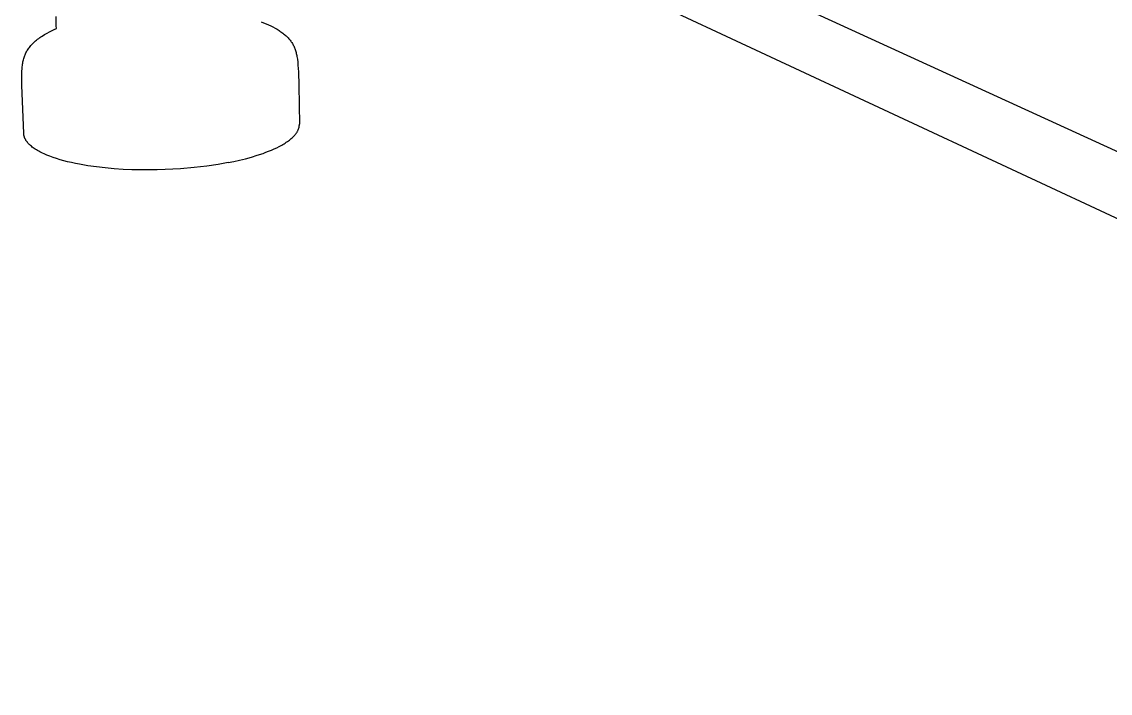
# Model space of a CAD drawing. Header units: millimetres. Extents: x -1576 to 3664, y -445 to 3215.
# Drawn here: x -700.6 to -353.6, y 187.8 to 401.9 of the extents above; entities that cross this region are included whole.
import ezdxf

# ---------------------------------------------------------------- set-up
doc = ezdxf.new("R2010")
doc.units = ezdxf.units.MM
doc.header["$MEASUREMENT"] = 0
doc.layers.add('Utwórz2D linie widoczne', color=7, linetype='Continuous', true_color=0x000000)

msp = doc.modelspace()

# ---------------------------------------------------------------- linework, layer by layer
at = {"layer": 'Utwórz2D linie widoczne'}
for p, q in [((-26.7, 187.77), (-641.37, 474.39)), ((-511.9, 434.1), (-203.29, 292.79)), ((-689.65, 401.54), (-689.61, 403.57)), ((-691.78, 398.72), (-690.95, 399.14)), ((-690.95, 399.14), (-690.27, 399.46)), ((-690.27, 399.46), (-689.57, 399.78)), ((-689.65, 401.23), (-689.65, 401.54)), ((-689.65, 400.92), (-689.65, 401.23)), ((-689.63, 400.63), (-689.65, 400.92)), ((-689.57, 399.78), (-689.63, 400.63)), ((-624.35, 401.91), (-623.53, 401.61)), ((-623.53, 401.61), (-622.74, 401.29)), ((-622.74, 401.29), (-621.98, 400.96)), ((-621.98, 400.96), (-621.25, 400.62)), ((-621.25, 400.62), (-620.54, 400.27)), ((-620.54, 400.27), (-619.87, 399.91)), ((-619.87, 399.91), (-619.22, 399.54)), ((-619.22, 399.54), (-618.91, 399.35)), ((-618.91, 399.35), (-618.61, 399.16)), ((-618.61, 399.16), (-618.3, 398.95)), ((-696.49, 395.57), (-696.2, 395.83)), ((-696.2, 395.83), (-695.9, 396.08)), ((-695.9, 396.08), (-695.6, 396.32)), ((-695.6, 396.32), (-695.24, 396.59)), ((-695.24, 396.59), (-694.87, 396.86)), ((-694.87, 396.86), (-694.5, 397.12)), ((-694.5, 397.12), (-694.12, 397.37)), ((-694.12, 397.37), (-693.37, 397.84)), ((-693.37, 397.84), (-692.57, 398.29)), ((-692.57, 398.29), (-691.78, 398.72)), ((-618.3, 398.95), (-617.99, 398.74)), ((-617.99, 398.74), (-617.69, 398.53)), ((-617.69, 398.53), (-617.4, 398.31)), ((-617.4, 398.31), (-617.13, 398.1)), ((-617.13, 398.1), (-616.87, 397.88)), ((-616.87, 397.88), (-616.61, 397.66)), ((-616.61, 397.66), (-616.36, 397.43)), ((-616.36, 397.43), (-616.13, 397.21)), ((-616.13, 397.21), (-615.91, 396.99)), ((-615.91, 396.99), (-615.69, 396.76)), ((-615.69, 396.76), (-615.47, 396.52)), ((-615.47, 396.52), (-615.27, 396.27)), ((-615.27, 396.27), (-615.07, 396.03)), ((-615.07, 396.03), (-614.88, 395.77)), ((-614.88, 395.77), (-614.69, 395.51)), ((-699.29, 392), (-699.14, 392.3)), ((-699.14, 392.3), (-698.97, 392.6)), ((-698.97, 392.6), (-698.79, 392.89)), ((-698.79, 392.89), (-698.61, 393.18)), ((-698.61, 393.18), (-698.41, 393.47)), ((-698.41, 393.47), (-698.2, 393.75)), ((-698.2, 393.75), (-697.98, 394.03)), ((-697.98, 394.03), (-697.75, 394.3)), ((-697.75, 394.3), (-697.52, 394.56)), ((-697.52, 394.56), (-697.28, 394.82)), ((-697.28, 394.82), (-697.03, 395.07)), ((-697.03, 395.07), (-696.78, 395.31)), ((-696.78, 395.31), (-696.49, 395.57)), ((-614.69, 395.51), (-614.52, 395.25)), ((-614.52, 395.25), (-614.36, 394.99)), ((-614.36, 394.99), (-614.21, 394.73)), ((-614.21, 394.73), (-614.06, 394.45)), ((-614.06, 394.45), (-613.93, 394.19)), ((-613.93, 394.19), (-613.8, 393.92)), ((-613.8, 393.92), (-613.68, 393.65)), ((-613.68, 393.65), (-613.57, 393.37)), ((-613.57, 393.37), (-613.46, 393.07)), ((-613.46, 393.07), (-613.35, 392.76)), ((-613.35, 392.76), (-613.26, 392.45)), ((-613.26, 392.45), (-613.17, 392.14)), ((-700.39, 388.36), (-700.33, 388.73)), ((-700.33, 388.73), (-700.26, 389.11)), ((-700.26, 389.11), (-700.18, 389.48)), ((-700.18, 389.48), (-700.1, 389.82)), ((-700.1, 389.82), (-700, 390.16)), ((-700, 390.16), (-699.9, 390.5)), ((-699.9, 390.5), (-699.79, 390.83)), ((-699.79, 390.83), (-699.68, 391.13)), ((-699.68, 391.13), (-699.56, 391.42)), ((-699.56, 391.42), (-699.43, 391.71)), ((-699.43, 391.71), (-699.29, 392)), ((-613.17, 392.14), (-613.09, 391.83)), ((-613.09, 391.83), (-613.02, 391.51)), ((-613.02, 391.51), (-612.95, 391.2)), ((-612.95, 391.2), (-612.89, 390.88)), ((-612.89, 390.88), (-612.82, 390.43)), ((-612.82, 390.43), (-612.75, 389.97)), ((-612.75, 389.97), (-612.64, 389.02)), ((-612.64, 389.02), (-612.56, 388.09)), ((-700.61, 385.16), (-700.58, 386.1)), ((-700.58, 386.1), (-700.53, 387.06)), ((-700.53, 387.06), (-700.49, 387.53)), ((-700.49, 387.53), (-700.44, 387.98)), ((-700.44, 387.98), (-700.39, 388.36)), ((-612.56, 388.09), (-612.41, 385.9)), ((-612.41, 385.9), (-612.27, 381.57)), ((-700.63, 384.23), (-700.61, 385.16)), ((-700.62, 381.73), (-700.63, 384.23)), ((-699.99, 366.26), (-700.62, 381.73)), ((-612.27, 381.57), (-612.11, 369.22)), ((-612.35, 367.82), (-612.3, 367.96)), ((-612.3, 367.96), (-612.26, 368.1)), ((-612.26, 368.1), (-612.22, 368.24)), ((-612.22, 368.24), (-612.19, 368.38)), ((-612.19, 368.38), (-612.17, 368.52)), ((-612.17, 368.52), (-612.16, 368.59)), ((-612.16, 368.59), (-612.15, 368.66)), ((-612.15, 368.66), (-612.14, 368.73)), ((-612.14, 368.73), (-612.13, 368.8)), ((-612.13, 368.87), (-612.12, 368.94)), ((-612.13, 368.8), (-612.13, 368.87)), ((-612.12, 369.08), (-612.11, 369.15)), ((-612.12, 369.01), (-612.12, 369.08)), ((-612.12, 368.94), (-612.12, 369.01)), ((-612.11, 369.15), (-612.11, 369.22)), ((-699.98, 366.14), (-699.99, 366.26)), ((-699.97, 366.02), (-699.98, 366.14)), ((-699.96, 365.9), (-699.97, 366.02)), ((-699.94, 365.78), (-699.96, 365.9)), ((-699.92, 365.66), (-699.94, 365.78)), ((-699.89, 365.54), (-699.92, 365.66)), ((-699.86, 365.42), (-699.89, 365.54)), ((-699.83, 365.3), (-699.86, 365.42)), ((-699.79, 365.18), (-699.83, 365.3)), ((-699.75, 365.05), (-699.79, 365.18)), ((-699.71, 364.93), (-699.75, 365.05)), ((-699.66, 364.81), (-699.71, 364.93)), ((-699.6, 364.69), (-699.66, 364.81)), ((-699.55, 364.57), (-699.6, 364.69)), ((-699.49, 364.45), (-699.55, 364.57)), ((-699.42, 364.33), (-699.49, 364.45)), ((-615.3, 364.17), (-615, 364.41)), ((-615, 364.41), (-614.71, 364.66)), ((-614.71, 364.66), (-614.43, 364.91)), ((-614.43, 364.91), (-614.16, 365.16)), ((-614.16, 365.16), (-613.91, 365.41)), ((-613.91, 365.41), (-613.79, 365.54)), ((-613.79, 365.54), (-613.67, 365.67)), ((-613.67, 365.67), (-613.55, 365.8)), ((-613.55, 365.8), (-613.44, 365.93)), ((-613.44, 365.93), (-613.34, 366.06)), ((-613.34, 366.06), (-613.24, 366.19)), ((-613.24, 366.19), (-613.14, 366.32)), ((-613.14, 366.32), (-613.05, 366.46)), ((-613.05, 366.46), (-612.96, 366.59)), ((-612.96, 366.59), (-612.87, 366.72)), ((-612.87, 366.72), (-612.79, 366.86)), ((-612.79, 366.86), (-612.71, 366.99)), ((-612.71, 366.99), (-612.64, 367.13)), ((-612.64, 367.13), (-612.57, 367.27)), ((-612.57, 367.27), (-612.51, 367.4)), ((-612.51, 367.4), (-612.45, 367.54)), ((-612.45, 367.54), (-612.39, 367.68)), ((-612.39, 367.68), (-612.35, 367.82)), ((-699.35, 364.21), (-699.42, 364.33)), ((-699.28, 364.09), (-699.35, 364.21)), ((-699.2, 363.97), (-699.28, 364.09)), ((-699.12, 363.85), (-699.2, 363.97)), ((-699.03, 363.73), (-699.12, 363.85)), ((-698.95, 363.61), (-699.03, 363.73)), ((-698.85, 363.49), (-698.95, 363.61)), ((-698.76, 363.37), (-698.85, 363.49)), ((-698.65, 363.26), (-698.76, 363.37)), ((-698.55, 363.14), (-698.65, 363.26)), ((-698.44, 363.02), (-698.55, 363.14)), ((-698.33, 362.9), (-698.44, 363.02)), ((-698.21, 362.78), (-698.33, 362.9)), ((-698.09, 362.67), (-698.21, 362.78)), ((-697.83, 362.43), (-698.09, 362.67)), ((-697.56, 362.2), (-697.83, 362.43)), ((-697.27, 361.97), (-697.56, 362.2)), ((-696.97, 361.74), (-697.27, 361.97)), ((-696.65, 361.52), (-696.97, 361.74)), ((-696.32, 361.29), (-696.65, 361.52)), ((-695.96, 361.07), (-696.32, 361.29)), ((-695.6, 360.85), (-695.96, 361.07)), ((-621.91, 360.63), (-621.03, 360.99)), ((-621.03, 360.99), (-620.17, 361.36)), ((-620.17, 361.36), (-619.33, 361.75)), ((-619.33, 361.75), (-618.52, 362.16)), ((-618.52, 362.16), (-617.74, 362.58)), ((-617.74, 362.58), (-617.37, 362.8)), ((-617.37, 362.8), (-617, 363.02)), ((-617, 363.02), (-616.64, 363.24)), ((-616.64, 363.24), (-616.29, 363.47)), ((-616.29, 363.47), (-615.95, 363.7)), ((-615.95, 363.7), (-615.62, 363.93)), ((-615.62, 363.93), (-615.3, 364.17)), ((-695.22, 360.64), (-695.6, 360.85)), ((-694.82, 360.42), (-695.22, 360.64)), ((-694.41, 360.21), (-694.82, 360.42)), ((-693.98, 360), (-694.41, 360.21)), ((-693.54, 359.8), (-693.98, 360)), ((-692.62, 359.4), (-693.54, 359.8)), ((-691.65, 359.01), (-692.62, 359.4)), ((-690.62, 358.63), (-691.65, 359.01)), ((-689.54, 358.28), (-690.62, 358.63)), ((-688.42, 357.93), (-689.54, 358.28)), ((-687.25, 357.61), (-688.42, 357.93)), ((-686.05, 357.29), (-687.25, 357.61)), ((-633.01, 357.37), (-631.17, 357.79)), ((-631.17, 357.79), (-629.3, 358.25)), ((-629.3, 358.25), (-627.42, 358.76)), ((-627.42, 358.76), (-625.55, 359.33)), ((-625.55, 359.33), (-623.71, 359.95)), ((-623.71, 359.95), (-622.8, 360.28)), ((-622.8, 360.28), (-621.91, 360.63)), ((-684.81, 357), (-686.05, 357.29)), ((-683.53, 356.73), (-684.81, 357)), ((-682.23, 356.47), (-683.53, 356.73)), ((-679.55, 356), (-682.23, 356.47)), ((-676.79, 355.61), (-679.55, 356)), ((-673.99, 355.29), (-676.79, 355.61)), ((-671.16, 355.04), (-673.99, 355.29)), ((-668.34, 354.85), (-671.16, 355.04)), ((-665.53, 354.72), (-668.34, 354.85)), ((-662.77, 354.65), (-665.53, 354.72)), ((-660.07, 354.64), (-662.77, 354.65)), ((-657.43, 354.67), (-660.07, 354.64)), ((-654.88, 354.75), (-657.43, 354.67)), ((-650.06, 355.02), (-654.88, 354.75)), ((-645.63, 355.41), (-650.06, 355.02)), ((-641.63, 355.89), (-645.63, 355.41)), ((-638.03, 356.42), (-641.63, 355.89)), ((-634.83, 357), (-638.03, 356.42)), ((-634.83, 357), (-633.01, 357.37))]:
    msp.add_line(p, q, dxfattribs=at)

doc.saveas('drawing.dxf')
